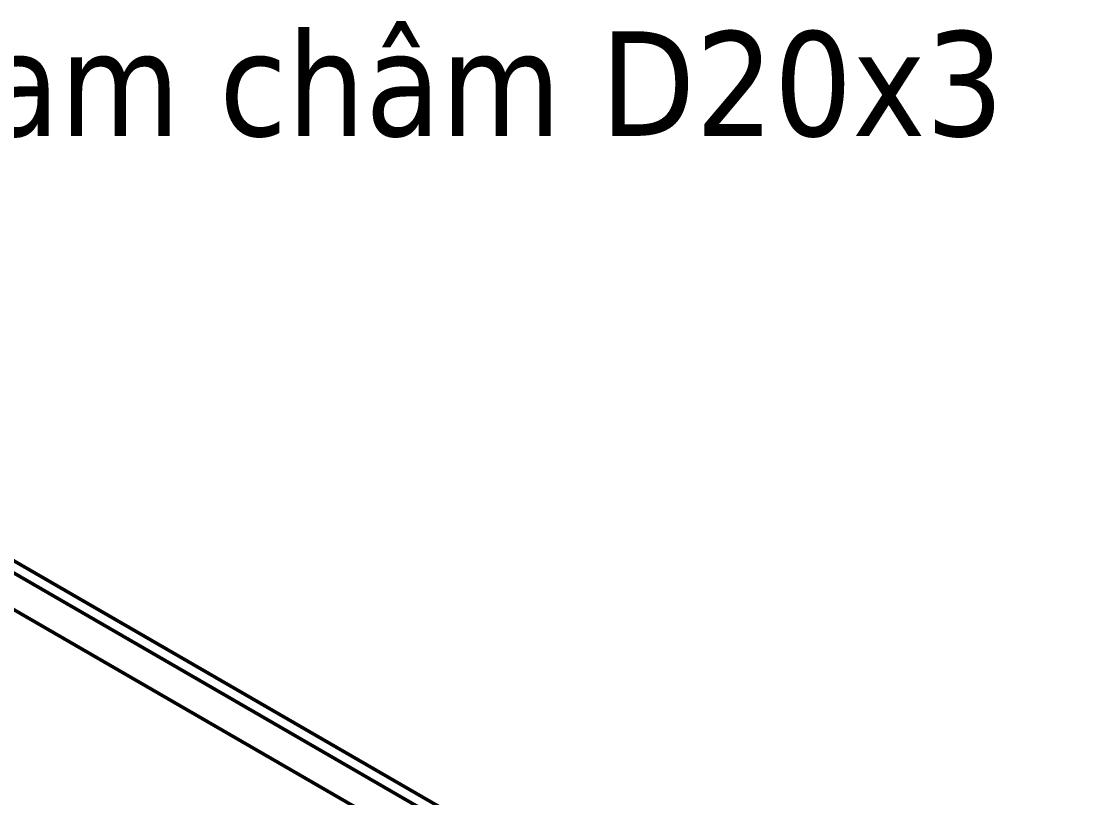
# Model space of a CAD drawing. Header units: millimetres. Extents: x -86 to 841, y -58 to 594.
# Drawn here: x 281.61 to 316.93, y 264.94 to 290.92 of the extents above; entities that cross this region are included whole.
import ezdxf

# ---------------------------------------------------------------- set-up
doc = ezdxf.new("R2010")
doc.units = ezdxf.units.MM
doc.layers.add('Symbol (ISO)', color=7, linetype='Continuous', lineweight=25)
doc.layers.add('Visible (ISO)', color=7, linetype='Continuous', lineweight=50)
doc.styles.add('Note Text (ISO)', font='tahoma.ttf')
doc.dimstyles.new('Default - Method 1b (ISO)$7', dxfattribs={"dimtxt": 3.5, "dimasz": 2.5, "dimexe": 3.175, "dimexo": 0, "dimgap": 0.762, "dimtad": 1, "dimtoh": 1, "dimrnd": 1e-08, "dimtxsty": 'Note Text (ISO)', "dimcen": 0.09, "dimdle": 10, "dimclrd": 256, "dimclre": 256, "dimclrt": 256, "dimazin": 2, "dimtfac": 1, "dimtmove": 0, "dimatfit": 3, "dimfxl": 1, "dimtolj": 1, "dimlwd": -1, "dimlwe": -1, "dimarcsym": 0})

msp = doc.modelspace()

# ---------------------------------------------------------------- linework, layer by layer
at = {"layer": 'Visible (ISO)'}
for p, q in [((316.569, 252.128), (249.675, 290.749)), ((316.931, 252.327), (250.735, 290.545)), ((253.21, 287.484), (315.964, 251.252))]:
    msp.add_line(p, q, dxfattribs=at)

# ---------------------------------------------------------------- texts
at = {"layer": 'Symbol (ISO)', "insert": (277.282, 290.577), "char_height": 3.5, "width": 37.78809, "attachment_point": 1, "style": 'Note Text (ISO)'}
msp.add_mtext('\\fTahoma|b0|i0;Nam châm D20x3', dxfattribs=at)

# ---------------------------------------------------------------- leaders
at = {"layer": 'Symbol (ISO)', "annotation_type": 0, "has_hookline": 1, "hookline_direction": 0, "text_width": 37.172}
msp.add_leader([(248.895, 252.28), (274.02, 288.827), (276.52, 288.827)], dimstyle='Default - Method 1b (ISO)$7', override={"dimtad": 0}, dxfattribs=at)

doc.saveas('drawing.dxf')
